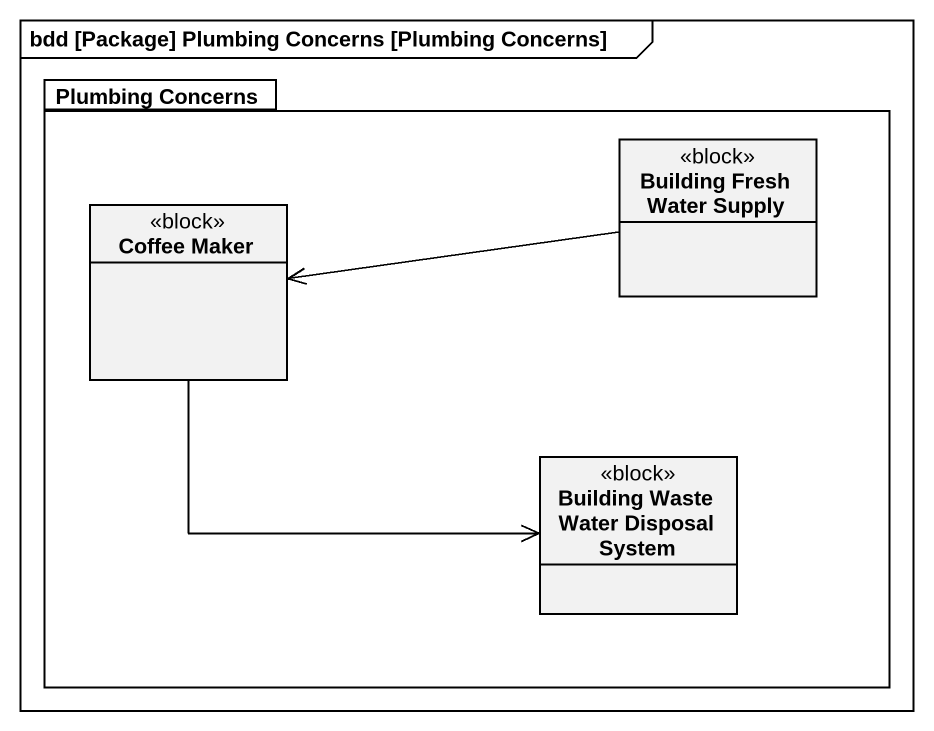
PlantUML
@startuml
mainframe bdd [Package] Plumbing Concerns [Plumbing Concerns]
hide circle
hide empty members
package "Plumbing Concerns" as Plumbing_Concerns {
  class "Building Fresh Water Supply" as Building_Fresh_Water_Supply <<block>>
  class "Coffee Maker" as Coffee_Maker <<block>>
  class "Building Waste Water Disposal System" as Building_Waste_Water <<block>>
}
Building_Fresh_Water_Supply -left-> Coffee_Maker
Coffee_Maker -right-> Building_Waste_Water
@enduml
